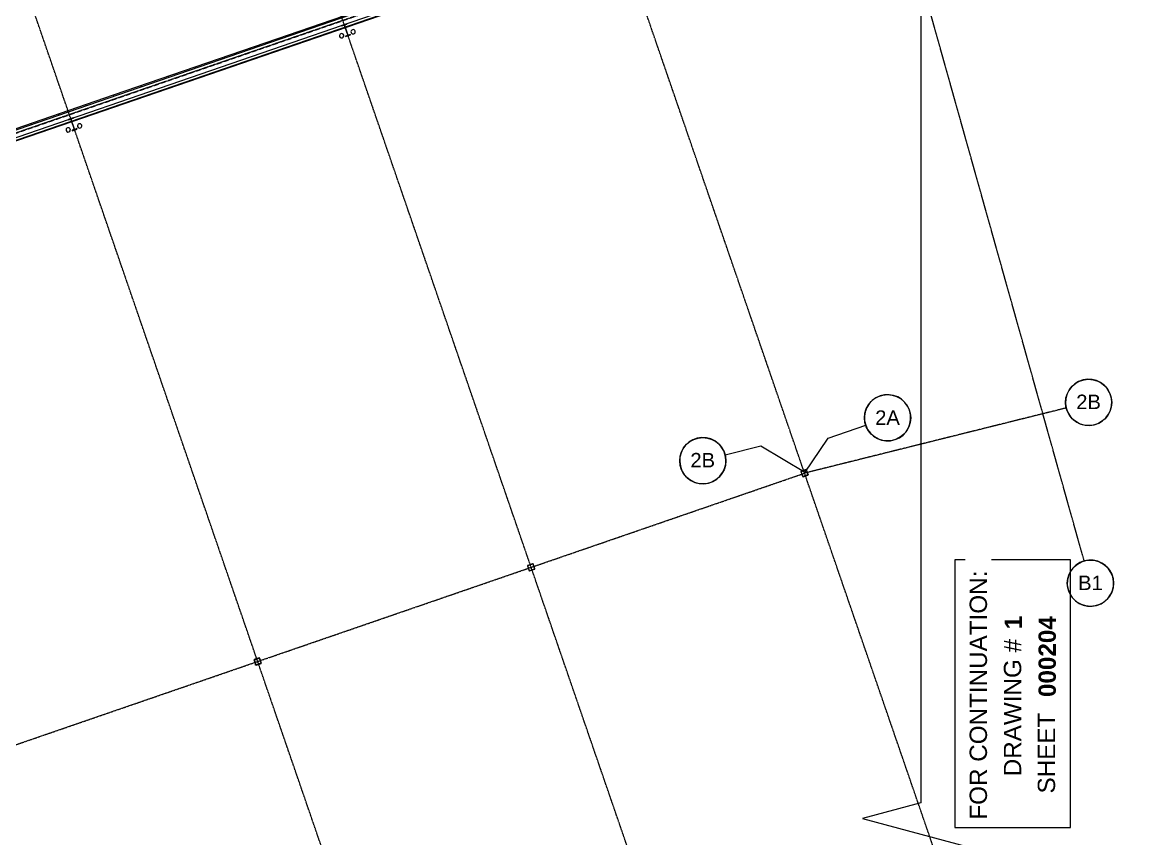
# Model space of a CAD drawing. Header units: millimetres. Extents: x -2479188 to -2300024, y 3874558 to 4053369.
# Drawn here: x -2374610 to -2335875, y 3999982 to 4028209 of the extents above; entities that cross this region are included whole.
import ezdxf

# ---------------------------------------------------------------- set-up
doc = ezdxf.new("R2010")
doc.units = ezdxf.units.MM
doc.linetypes.add('Grid Line', pattern=[21, 12, -3, 3, -3])
doc.linetypes.add('Overhead', pattern=[4, 2.5, -1.5])
for name, color, linetype, lineweight in [('A-ANNO-DIMS', 211, 'Continuous', 5), ('A-ANNO-DIMS-200', 211, 'Continuous', 5), ('A-DETL', 90, 'Continuous', 18), ('A-FLOR-OVHD', 1, 'Overhead', 13), ('A-WALL', 113, 'Continuous', 5), ('A-WALL-FNSH', 113, 'Continuous', 13), ('A-WALL-PATT', 111, 'Continuous', 13), ('G-ANNO-SYMB', 111, 'Continuous', 5), ('P-SANR-FIXT', 6, 'Continuous', 5), ('S-BEAM', 12, 'Continuous', 5), ('S-COLS', 52, 'Continuous', 5), ('S-GRID', 1, 'Continuous', 5), ('S-GRID-IDEN', 1, 'Continuous', 5)]:
    doc.layers.add(name, color=color, linetype=linetype, lineweight=lineweight)
doc.styles.add('Arial', font='arial.ttf', dxfattribs={"height": 500})
doc.styles.add('Arial_1', font='arial.ttf', dxfattribs={"height": 3})
doc.styles.add('Arial_B_1', font='arialbd.ttf', dxfattribs={"height": 600})
doc.dimstyles.new('2_5-Diagonal-_deg_-Decimal_O', dxfattribs={"dimscale": 304.8, "dimtxt": 510.1297, "dimasz": 0.984252, "dimexe": 0.656168, "dimexo": 0.0625, "dimgap": 0.984252, "dimtad": 1, "dimdec": 0, "dimzin": 0, "dimdsep": 46, "dimtxsty": 'Arial', "dimblk1": 'OBLIQUE', "dimblk2": 'OBLIQUE', "dimsah": 1, "dimcen": 0.09, "dimdle": 0.656168, "dimazin": 0, "dimtfac": 1, "dimtdec": 4, "dimtix": 1, "dimtmove": 0, "dimatfit": 3, "dimfxl": 3.28084, "dimfxlon": 1, "dimtvp": 1, "dimtfill": 1, "dimtolj": 1, "dimtzin": 0, "dimlwd": 15, "dimlwe": 15, "dimarcsym": 2})

# ---------------------------------------------------------------- blocks, each defined once
blk = doc.blocks.new('SHS-Square Hollow Section-Column - 200x200xSHS-1605338-GA - Part A 6m')
at = {"layer": 'S-COLS'}
h = blk.add_hatch(dxfattribs=at)
h.set_pattern_fill('FP_3', color=256, style=0, pattern_type=2)
h.set_pattern_definition([(26, (913251.06, -4558304.6), (-311.76956, 639.22233), []), (26, (913499.15, -4557584.1), (-311.76956, 639.22233), [])])
h.paths.add_polyline_path([(90, -100), (97, -97), (100, -90), (94, -94)])
h.paths.add_polyline_path([(-90, -100), (90, -100), (90, -95), (-90, -95)])
h.paths.add_polyline_path([(-90, -100), (-94, -94), (-100, -90), (-97, -97)])
h.paths.add_polyline_path([(-100, 90), (-94, 94), (-90, 100), (-97, 97)])
h.paths.add_polyline_path([(-100, -90), (-95, -90), (-95, 90), (-100, 90)])
h.paths.add_polyline_path([(100, 90), (97, 97), (90, 100), (94, 94)])
h.paths.add_polyline_path([(95, -90), (100, -90), (100, 90), (95, 90)])
h.paths.add_polyline_path([(-90, 95), (90, 95), (90, 100), (-90, 100)])
at = {"layer": 'S-COLS', "lineweight": 15}
for p, q in [((-100, 90), (-100, -90)), ((-95, -90), (-95, 90)), ((90, 100), (-90, 100)), ((-90, 95), (90, 95)), ((95, 90), (95, -90)), ((100, -90), (100, 90)), ((90, -95), (-90, -95)), ((-90, -100), (90, -100))]:
    blk.add_line(p, q, dxfattribs=at)
for centre, radius, start, end in [((-90, 90), 10, 90, 180), ((-90, 90), 5, 90, 180), ((90, 90), 10, 360, 90), ((90, 90), 5, 0, 90), ((-90, -90), 10, 180, 270), ((-90, -90), 5, 180, 270), ((90, -90), 5, 270, 0), ((90, -90), 10, 270, 360)]:
    blk.add_arc(centre, radius, start, end, dxfattribs=at)
blk = doc.blocks.new('SHS-Square Hollow Section-Column - 200x200xSHS-V1-GA - Part A 6m')
at = {"layer": 'S-COLS'}
h = blk.add_hatch(dxfattribs=at)
h.set_pattern_fill('FP_4', color=256, style=0, pattern_type=2)
h.set_pattern_definition([(26, (933251.06, -4558304.6), (-311.76956, 639.22233), []), (26, (933499.15, -4557584.1), (-311.76956, 639.22233), [])])
h.paths.add_polyline_path([(90, -100), (97, -97), (100, -90), (94, -94)])
h.paths.add_polyline_path([(-90, -100), (90, -100), (90, -95), (-90, -95)])
h.paths.add_polyline_path([(-90, -100), (-94, -94), (-100, -90), (-97, -97)])
h.paths.add_polyline_path([(-100, 90), (-94, 94), (-90, 100), (-97, 97)])
h.paths.add_polyline_path([(-100, -90), (-95, -90), (-95, 90), (-100, 90)])
h.paths.add_polyline_path([(100, 90), (97, 97), (90, 100), (94, 94)])
h.paths.add_polyline_path([(95, -90), (100, -90), (100, 90), (95, 90)])
h.paths.add_polyline_path([(-90, 95), (90, 95), (90, 100), (-90, 100)])
at = {"layer": 'S-COLS', "lineweight": 15}
for p, q in [((-100, 90), (-100, -90)), ((-95, -90), (-95, 90)), ((90, 100), (-90, 100)), ((-90, 95), (90, 95)), ((95, 90), (95, -90)), ((100, -90), (100, 90)), ((90, -95), (-90, -95)), ((-90, -100), (90, -100))]:
    blk.add_line(p, q, dxfattribs=at)
for centre, radius, start, end in [((-90, 90), 10, 90, 180), ((-90, 90), 5, 90, 180), ((90, 90), 10, 360, 90), ((90, 90), 5, 0, 90), ((-90, -90), 10, 180, 270), ((-90, -90), 5, 180, 270), ((90, -90), 5, 270, 0), ((90, -90), 10, 270, 360)]:
    blk.add_arc(centre, radius, start, end, dxfattribs=at)
blk = doc.blocks.new('SHS-Square Hollow Section-Column - 200x200xSHS-V6-GA - Part A 6m')
at = {"layer": 'S-COLS'}
h = blk.add_hatch(dxfattribs=at)
h.set_pattern_fill('FP_6', color=256, style=0, pattern_type=2)
h.set_pattern_definition([(26, (923251.06, -4558304.6), (-311.76956, 639.22233), []), (26, (923499.15, -4557584.1), (-311.76956, 639.22233), [])])
h.paths.add_polyline_path([(90, -100), (97, -97), (100, -90), (94, -94)])
h.paths.add_polyline_path([(-90, -100), (90, -100), (90, -95), (-90, -95)])
h.paths.add_polyline_path([(-90, -100), (-94, -94), (-100, -90), (-97, -97)])
h.paths.add_polyline_path([(-100, 90), (-94, 94), (-90, 100), (-97, 97)])
h.paths.add_polyline_path([(-100, -90), (-95, -90), (-95, 90), (-100, 90)])
h.paths.add_polyline_path([(100, 90), (97, 97), (90, 100), (94, 94)])
h.paths.add_polyline_path([(95, -90), (100, -90), (100, 90), (95, 90)])
h.paths.add_polyline_path([(-90, 95), (90, 95), (90, 100), (-90, 100)])
at = {"layer": 'S-COLS', "lineweight": 15}
for p, q in [((-100, 90), (-100, -90)), ((-95, -90), (-95, 90)), ((90, 100), (-90, 100)), ((-90, 95), (90, 95)), ((95, 90), (95, -90)), ((100, -90), (100, 90)), ((90, -95), (-90, -95)), ((-90, -100), (90, -100))]:
    blk.add_line(p, q, dxfattribs=at)
for centre, radius, start, end in [((-90, 90), 10, 90, 180), ((-90, 90), 5, 90, 180), ((90, 90), 10, 360, 90), ((90, 90), 5, 0, 90), ((-90, -90), 10, 180, 270), ((-90, -90), 5, 180, 270), ((90, -90), 5, 270, 0), ((90, -90), 10, 270, 360)]:
    blk.add_arc(centre, radius, start, end, dxfattribs=at)
blk = doc.blocks.new('Downpipe - Straight - 01 - 150D-1616291-GA - Part A 6m')
at = {"layer": 'P-SANR-FIXT'}
for start, end in [(0, 180), (360, 180), (180, 0), (180, 360)]:
    blk.add_arc((-40, 100), 75, start, end, dxfattribs=at)
blk = doc.blocks.new('Downpipe - Straight - 01 - 150D-1616292-GA - Part A 6m')
at = {"layer": 'P-SANR-FIXT'}
for start, end in [(360, 180), (0, 180), (180, 360), (180, 0)]:
    blk.add_arc((-40, -100), 75, start, end, dxfattribs=at)
blk = doc.blocks.new('Structural Framing 11 - Structural Framing 1-1640090-GA - Part A 6m')
at = {"layer": 'S-BEAM', "lineweight": 13}
for p, q in [((-2382307, 4021650), (-2382475, 4021592)), ((-2382475, 4021592), (-2382471, 4021580)), ((-2382471, 4021580), (-2382402, 4021604)), ((-2382387, 4021597), (-2382271, 4021259)), ((-2382263, 4021261), (-2382380, 4021599)), ((-2382373, 4021614), (-2382303, 4021638)), ((-2382303, 4021638), (-2382307, 4021650)), ((-2382278, 4021244), (-2382347, 4021220)), ((-2382347, 4021220), (-2382343, 4021208)), ((-2382343, 4021208), (-2382175, 4021266)), ((-2382179, 4021278), (-2382249, 4021254)), ((-2382175, 4021266), (-2382179, 4021278)), ((-2369524, 3984544), (-2369704, 3984482)), ((-2369704, 3984482), (-2369700, 3984470)), ((-2369700, 3984470), (-2369624, 3984496)), ((-2369610, 3984489), (-2369478, 3984105)), ((-2369470, 3984108), (-2369602, 3984492)), ((-2369595, 3984506), (-2369520, 3984532)), ((-2369520, 3984532), (-2369524, 3984544)), ((-2369485, 3984091), (-2369560, 3984065)), ((-2369560, 3984065), (-2369556, 3984053)), ((-2369556, 3984053), (-2369376, 3984115)), ((-2369380, 3984127), (-2369455, 3984101)), ((-2369376, 3984115), (-2369380, 3984127))]:
    blk.add_line(p, q, dxfattribs=at)
for centre, start, end in [((-2382398, 4021593), 19.0004, 109.0004), ((-2382369, 4021603), 109.0004, 199.0004), ((-2382281, 4021255), 289.0004, 19.0004), ((-2382253, 4021265), 199.0004, 289.0004), ((-2369621, 3984485), 19.0004, 109.0004), ((-2369591, 3984495), 109.0004, 199.0004), ((-2369489, 3984101), 289.0004, 19.0004), ((-2369459, 3984112), 199.0004, 289.0004)]:
    blk.add_arc(centre, 11.4, start, end, dxfattribs=at)
blk = doc.blocks.new('Structural Framing 50 - Structural Framing 1-1640149-GA - Part A 6m')
at = {"layer": 'S-BEAM', "lineweight": 13}
for p, q in [((-2372852, 4024906), (-2373020, 4024848)), ((-2373020, 4024848), (-2373016, 4024835)), ((-2373016, 4024835), (-2372946, 4024859)), ((-2372932, 4024852), (-2372816, 4024514)), ((-2372808, 4024517), (-2372925, 4024855)), ((-2372918, 4024869), (-2372848, 4024893)), ((-2372848, 4024893), (-2372852, 4024906)), ((-2372823, 4024500), (-2372892, 4024476)), ((-2372892, 4024476), (-2372888, 4024464)), ((-2372888, 4024464), (-2372720, 4024522)), ((-2372724, 4024534), (-2372794, 4024510)), ((-2372720, 4024522), (-2372724, 4024534)), ((-2360069, 3987800), (-2360248, 3987738)), ((-2360065, 3987788), (-2360069, 3987800)), ((-2360248, 3987738), (-2360244, 3987726)), ((-2360244, 3987726), (-2360169, 3987752)), ((-2360155, 3987745), (-2360023, 3987361)), ((-2360015, 3987364), (-2360147, 3987747)), ((-2360140, 3987762), (-2360065, 3987788)), ((-2360030, 3987346), (-2360105, 3987321)), ((-2360105, 3987321), (-2360101, 3987309)), ((-2360101, 3987309), (-2359921, 3987370)), ((-2359925, 3987382), (-2360000, 3987357)), ((-2359921, 3987370), (-2359925, 3987382))]:
    blk.add_line(p, q, dxfattribs=at)
for centre, start, end in [((-2372943, 4024849), 19.0004, 109.0004), ((-2372914, 4024859), 109.0004, 199.0004), ((-2372826, 4024511), 289.0004, 19.0004), ((-2372797, 4024521), 199.0004, 289.0004), ((-2360166, 3987741), 19.0004, 109.0004), ((-2360136, 3987751), 109.0004, 199.0004), ((-2360033, 3987357), 289.0004, 19.0004), ((-2360004, 3987367), 199.0004, 289.0004)]:
    blk.add_arc(centre, 11.4, start, end, dxfattribs=at)
blk = doc.blocks.new('Structural Framing 53 - Structural Framing 1-1640210-GA - Part A 6m')
at = {"layer": 'S-BEAM', "lineweight": 13}
for p, q in [((-2363397, 4028161), (-2363565, 4028103)), ((-2363565, 4028103), (-2363561, 4028091)), ((-2363561, 4028091), (-2363491, 4028115)), ((-2363477, 4028108), (-2363360, 4027770)), ((-2363353, 4027773), (-2363469, 4028111)), ((-2363462, 4028125), (-2363393, 4028149)), ((-2363393, 4028149), (-2363397, 4028161)), ((-2363367, 4027756), (-2363437, 4027732)), ((-2363437, 4027732), (-2363433, 4027719)), ((-2363433, 4027719), (-2363265, 4027777)), ((-2363269, 4027789), (-2363339, 4027765)), ((-2363265, 4027777), (-2363269, 4027789)), ((-2350614, 3991055), (-2350793, 3990994)), ((-2350793, 3990994), (-2350789, 3990982)), ((-2350789, 3990982), (-2350714, 3991007)), ((-2350700, 3991000), (-2350568, 3990617)), ((-2350560, 3990619), (-2350692, 3991003)), ((-2350685, 3991018), (-2350610, 3991043)), ((-2350610, 3991043), (-2350614, 3991055)), ((-2350575, 3990602), (-2350650, 3990576)), ((-2350650, 3990576), (-2350646, 3990564)), ((-2350646, 3990564), (-2350466, 3990626)), ((-2350470, 3990638), (-2350545, 3990612)), ((-2350466, 3990626), (-2350470, 3990638))]:
    blk.add_line(p, q, dxfattribs=at)
for centre, start, end in [((-2363488, 4028104), 19.0004, 109.0004), ((-2363459, 4028114), 109.0004, 199.0004), ((-2363371, 4027766), 289.0004, 19.0004), ((-2363342, 4027776), 199.0004, 289.0004), ((-2350710, 3990997), 19.0004, 109.0004), ((-2350681, 3991007), 109.0004, 199.0004), ((-2350578, 3990613), 289.0004, 19.0004), ((-2350549, 3990623), 199.0004, 289.0004)]:
    blk.add_arc(centre, 11.4, start, end, dxfattribs=at)
blk = doc.blocks.new('Grid - A1-203820-GA - Part A 6m')
at = {"layer": 'S-GRID-IDEN'}
blk.add_circle((0, 0), 4, dxfattribs=at)
for start, end in [(360, 180), (180, 360)]:
    blk.add_arc((0, 0), 4, start, end, dxfattribs=at)
blk = doc.blocks.new('View Reference - Vertical-632112-GA - Part A 6m')
at = {"layer": 'G-ANNO-SYMB'}
for p, q in [((10.45, 22.23), (-9.55, 22.23)), ((-9.55, 22.23), (-9.55, -24.03)), ((10.45, -24.03), (10.45, 22.23)), ((-9.55, -24.03), (10.45, -24.03))]:
    blk.add_line(p, q, dxfattribs=at)
at = {"layer": 'G-ANNO-SYMB', "char_height": 3, "attachment_point": 1, "rotation": 90, "style": 'Arial_1', "bg_fill": 3, "box_fill_scale": 1.25, "bg_fill_color": 256, "bg_fill_true_color": 13158600, "bg_fill_transparency": 0}
for s, insert, width in [('DRAWING #', (-1.08, -15.19), 29.4219), ('SHEET', (4.78, -18.16), 17.2363)]:
    blk.add_mtext(s, dxfattribs=dict(at, insert=insert, width=width))
at = {"layer": 'G-ANNO-SYMB', "insert": (-7, -22.69), "char_height": 3, "width": 52.9114, "attachment_point": 1, "rotation": 90, "style": 'Arial_1', "bg_fill": 3, "box_fill_scale": 1.25, "bg_fill_color": 256, "bg_fill_true_color": 13158600, "bg_fill_transparency": 0}
blk.add_mtext('FOR CONTINUATION:', dxfattribs=at)
blk = doc.blocks.new('DIMBLOCK1-GA - Part A 6m')
at = {"layer": 'A-ANNO-DIMS-200', "lineweight": 15}
for p, q in [((-2349275, 4050159), (-2349545, 4051121)), ((-2349275, 4050159), (-2349171, 4050343)), ((-2349275, 4050159), (-2349379, 4049974)), ((-2349275, 4050159), (-2349275, 4050159)), ((-2349275, 4050159), (-2349221, 4049966)), ((-2359401, 4046998), (-2359726, 4047944)), ((-2359401, 4046998), (-2359308, 4047189)), ((-2359401, 4046998), (-2359494, 4046807)), ((-2359401, 4046998), (-2359336, 4046809))]:
    blk.add_line(p, q, dxfattribs=at)
for start, end in [(105.60457, 109.06324), (105.66741, 109.00041)]:
    blk.add_arc((-2300024, 3874558), 182376, start, end, dxfattribs=at)
at = {"layer": 'A-ANNO-DIMS-200', "color": 0, "lineweight": 15, "insert": (-2355423, 4049315), "char_height": 500, "width": 1958.9, "attachment_point": 1, "rotation": 17.3339, "line_spacing_factor": 0.941778, "style": 'Arial', "bg_fill": 3, "box_fill_scale": 1.25, "bg_fill_color": 256, "bg_fill_true_color": 13158600, "bg_fill_transparency": 0}
blk.add_mtext('3.33°', dxfattribs=at)
blk = doc.blocks.new('_Oblique')
at = {"color": 0, "linetype": 'ByBlock', "lineweight": -2}
blk.add_line((-0.5, -0.5), (0.5, 0.5), dxfattribs=at)

msp = doc.modelspace()

# ---------------------------------------------------------------- hatches: boundary and pattern name
at = {"layer": 'A-WALL-PATT', "lineweight": 5}
h = msp.add_hatch(dxfattribs=at)
h.set_pattern_fill('FP_2', color=256, style=0, pattern_type=2)
h.set_pattern_definition([(0, (0, 0), (812.8, 203.2), [67.056, -542.544, 67.056, -542.544, -3251.2]), (0, (0, 0), (812.8, 203.2), [-1219.2, 67.056, -1152.144, 67.056, -542.544, -1422.4]), (0, (0, 0), (812.8, 203.2), [-3048, 67.056, -339.344, 67.056, -948.944]), (120, (304.8, 101.6), (-582.376362, 602.305448), [67.056, -542.544, 67.056, -542.544, -3251.2]), (120, (304.8, 101.6), (-582.376362, 602.305448), [-1219.2, 67.056, -1152.144, 67.056, -542.544, -1422.4]), (120, (304.8, 101.6), (-582.376362, 602.305448), [-3048, 67.056, -339.344, 67.056, -948.944]), (240, (406.4, 508), (-230.423638, -805.505448), [67.056, -542.544, 67.056, -542.544, -3251.2]), (240, (406.4, 508), (-230.423638, -805.505448), [-1219.2, 67.056, -1152.144, 67.056, -542.544, -1422.4]), (240, (406.4, 508), (-230.423638, -805.505448), [-3048, 67.056, -339.344, 67.056, -948.944])])
h.paths.add_polyline_path([(-2457628.6, 3995603.9), (-2354006.2, 4031284.8), (-2354010.1, 4031296.2), (-2457632.5, 3995615.3)])

# ---------------------------------------------------------------- linework, layer by layer
at = {"layer": 'A-DETL', "lineweight": 15}
for p, q in [((-2343541, 4050268), (-2343541, 4001217.5)), ((-2343541, 4001217.5), (-2345558.5, 4000676.9)), ((-2345558.5, 4000676.9), (-2341523.6, 3999595.8))]:
    msp.add_line(p, q, dxfattribs=at)
at = {"layer": 'A-FLOR-OVHD'}
msp.add_line((-2459701.8, 3995158.7), (-2354074.7, 4031529.9), dxfattribs=at)
at = {"layer": 'A-WALL', "color": 250, "lineweight": 13}
for p, q in [((-2354121.4, 4031619.5), (-2457743.8, 3995938.7)), ((-2354040, 4031383.2), (-2457662.4, 3995702.3))]:
    msp.add_line(p, q, dxfattribs=at)
at = {"layer": 'A-WALL'}
msp.add_line((-2354010.1, 4031296.2), (-2457632.5, 3995615.3), dxfattribs=at)
at = {"layer": 'A-WALL-FNSH', "color": 7, "lineweight": 5}
for p, q in [((-2457628.6, 3995603.9), (-2354006.2, 4031284.8)), ((-2359175.7, 4029921.5), (-2365794.3, 4027642.5)), ((-2364848.8, 4027968), (-2364835.7, 4027930.2)), ((-2365794.3, 4027642.5), (-2371467.4, 4025689)), ((-2366739.8, 4027316.9), (-2366726.8, 4027279.1)), ((-2365794.3, 4027642.5), (-2365781.3, 4027604.6)), ((-2367685.3, 4026991.3), (-2367672.3, 4026953.5)), ((-2368630.8, 4026665.7), (-2368617.8, 4026627.9)), ((-2369576.3, 4026340.2), (-2369563.3, 4026302.3)), ((-2370521.9, 4026014.6), (-2370508.8, 4025976.8)), ((-2371467.4, 4025689), (-2377140.5, 4023735.6)), ((-2371467.4, 4025689), (-2371454.4, 4025651.2)), ((-2373358.4, 4025037.9), (-2373345.4, 4025000)), ((-2372412.9, 4025363.4), (-2372399.9, 4025325.6)), ((-2374303.9, 4024712.3), (-2374290.9, 4024674.5))]:
    msp.add_line(p, q, dxfattribs=at)
at = {"layer": 'S-GRID', "linetype": 'Grid Line'}
for p, q in [((-2337895.1, 4009584.7), (-2349682.7, 4051612.2)), ((-2337022.9, 3982009), (-2359990.1, 4048709.2)), ((-2342615.6, 3967536.1), (-2369445.3, 4045453.5)), ((-2353191.8, 3967536.1), (-2378900.5, 4042197.7)), ((-2354087.8, 4031525.3), (-2477415.1, 3989059.4)), ((-2338515.8, 4014874.2), (-2347534.3, 4012626.7)), ((-2473696.2, 3969187.5), (-2347565.7, 4012618.7))]:
    msp.add_line(p, q, dxfattribs=at)
at = {"layer": 'S-GRID'}
for p, q in [((-2346751, 4013826.4), (-2345449.5, 4014274.5)), ((-2347565.7, 4012618.7), (-2346751, 4013826.4)), ((-2349073.7, 4013552), (-2350306, 4013244.9)), ((-2347534.3, 4012626.7), (-2349073.7, 4013552))]:
    msp.add_line(p, q, dxfattribs=at)

# ---------------------------------------------------------------- block references
at = {"layer": 'P-SANR-FIXT'}
for name, p, rotation in [('Downpipe - Straight - 01 - 150D-1616292-GA - Part A 6m', (-2363575.5, 4027639.7), 199.0004071202827), ('Downpipe - Straight - 01 - 150D-1616291-GA - Part A 6m', (-2363103.2, 4027802.3), 19.00040712024361), ('Downpipe - Straight - 01 - 150D-1616291-GA - Part A 6m', (-2372558.4, 4024546.6), 19.00040712024361), ('Downpipe - Straight - 01 - 150D-1616292-GA - Part A 6m', (-2373030.7, 4024383.9), 199.0004071202827)]:
    msp.add_blockref(name, p, dxfattribs=dict(at, rotation=rotation))
at = {"layer": 'S-BEAM'}
for name in ['Structural Framing 53 - Structural Framing 1-1640210-GA - Part A 6m', 'Structural Framing 50 - Structural Framing 1-1640149-GA - Part A 6m', 'Structural Framing 11 - Structural Framing 1-1640090-GA - Part A 6m']:
    msp.add_blockref(name, (0, 0), dxfattribs=at)
at = {"layer": 'S-COLS', "rotation": 19.00040712009558}
for name, p in [('SHS-Square Hollow Section-Column - 200x200xSHS-1605338-GA - Part A 6m', (-2347563.2, 4012619.5)), ('SHS-Square Hollow Section-Column - 200x200xSHS-V6-GA - Part A 6m', (-2357018.3, 4009363.8)), ('SHS-Square Hollow Section-Column - 200x200xSHS-V1-GA - Part A 6m', (-2366473.5, 4006108))]:
    msp.add_blockref(name, p, dxfattribs=at)
at = {"layer": 'S-GRID-IDEN', "xscale": 199.9999999999999, "yscale": 199.9999999999999, "zscale": 199.9999999999999}
for p, rotation in [((-2337739.5, 4015067.7), 103.9934690902119), ((-2344693.1, 4014535), 289.0004071202151), ((-2351082.2, 4013051.4), 103.9934690902119), ((-2337679.1, 4008814.4), 15.6674071202152)]:
    msp.add_blockref('Grid - A1-203820-GA - Part A 6m', p, dxfattribs=dict(at, rotation=rotation))

# ---------------------------------------------------------------- texts
at = {"layer": 'S-GRID-IDEN', "char_height": 500, "width": 1026.16, "attachment_point": 1, "style": 'Arial'}
for s, insert in [('2B', (-2338169.6, 4015335.4)), ('2A', (-2345122.5, 4014791.2)), ('2B', (-2351512.4, 4013319.2)), ('B1', (-2338103.3, 4009076.7))]:
    msp.add_mtext(s, dxfattribs=dict(at, insert=insert))

# ---------------------------------------------------------------- next in the draw order: block references
at = {"layer": 'G-ANNO-SYMB', "xscale": 199.9999999999999, "yscale": 199.9999999999999, "zscale": 199.9999999999999}
msp.add_blockref('View Reference - Vertical-632112-GA - Part A 6m', (-2340455.9, 4005175), dxfattribs=at)

# ---------------------------------------------------------------- next in the draw order: texts
at = {"layer": 'G-ANNO-SYMB', "char_height": 600, "attachment_point": 1, "rotation": 90, "style": 'Arial_B_1', "bg_fill": 3, "box_fill_scale": 1.25, "bg_fill_color": 256, "bg_fill_true_color": 13158600, "bg_fill_transparency": 0}
for s, insert, width in [('000204', (-2339472.7, 4004877.2), 3463.29), ('\\fArial|b1|i0|c0|p34|;1', (-2340646, 4007220.3), 577.215)]:
    msp.add_mtext(s, dxfattribs=dict(at, insert=insert, width=width))

# ---------------------------------------------------------------- next in the draw order: dimensions: what is measured, and where the dimension line sits
at = {"layer": 'A-ANNO-DIMS', "lineweight": 15}
dim = msp.add_angular_dim_3p(base=(-2352670.5, 4049170.5), center=(-2300023.8, 3874558.4), p1=(-2349545.1, 4051121.4), p2=(-2359726.5, 4047943.6), dimstyle='2_5-Diagonal-_deg_-Decimal_O', override={"dimpost": '<>', "dimfxl": 10665.823406}, dxfattribs=at)
dim.commit()
dim.dimension.update_dxf_attribs({"geometry": 'DIMBLOCK1-GA - Part A 6m', "text_midpoint": (-2354526.4, 4049182.2)})

doc.saveas('drawing.dxf')
